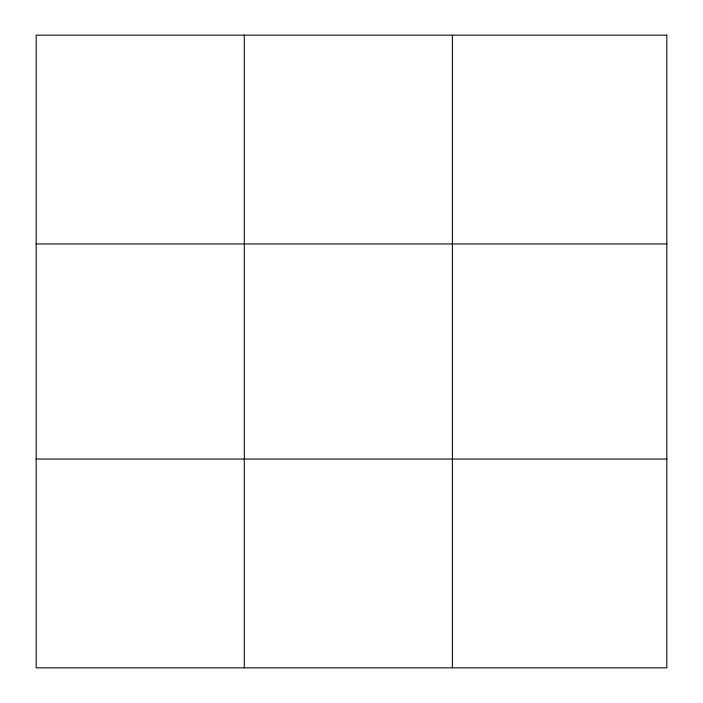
<?xml version="1.0" encoding="UTF-8"?>
<svg xmlns="http://www.w3.org/2000/svg" width="703" height="703" viewBox="0 0 703 703"><rect width="100%" height="100%" fill="white"/><g stroke="black" fill="none" stroke-linecap="round" stroke-linejoin="round"><path stroke-width="1.05" d="M244.293 35.15L244.293 667.85M452.398 35.15L452.398 667.85M36.178 243.941L666.822 243.941M36.178 459.059L666.822 459.059M666.822 35.15L666.822 667.85L36.178 667.85L36.178 35.15L666.822 35.15"/></g></svg>
